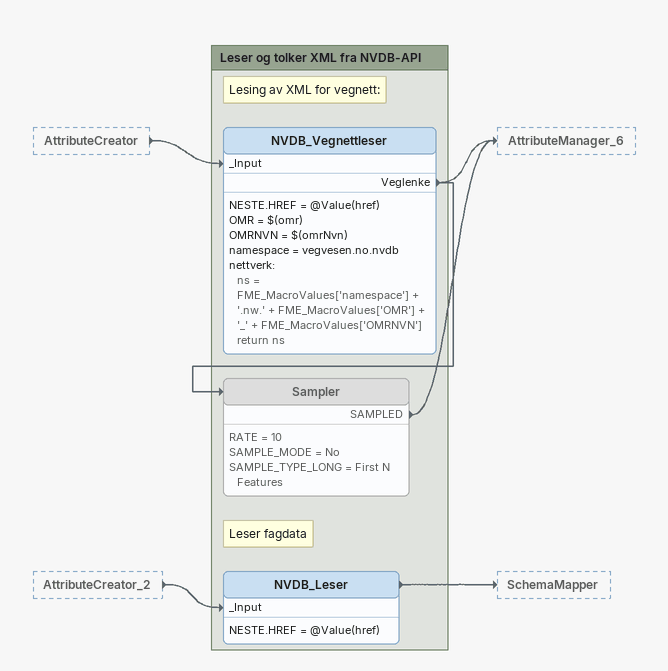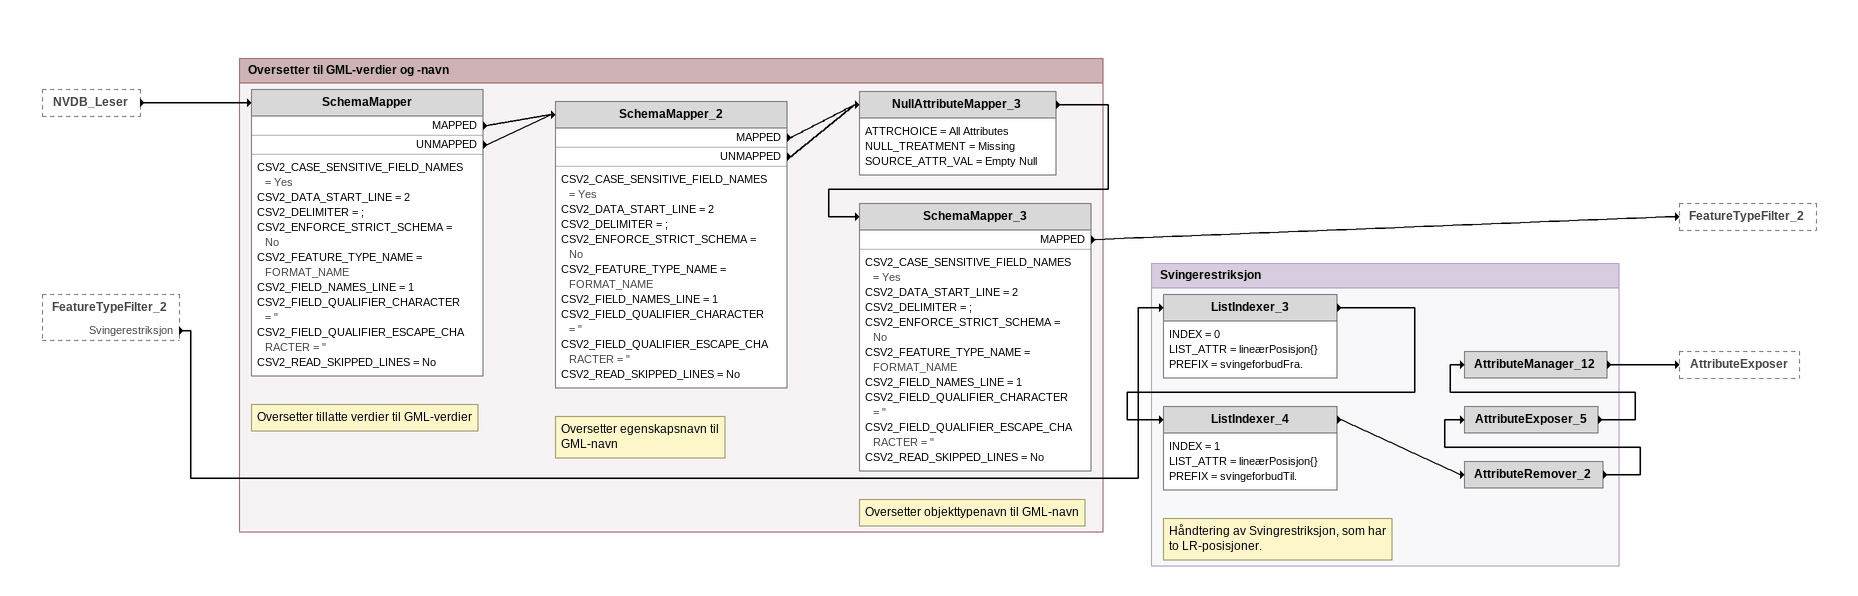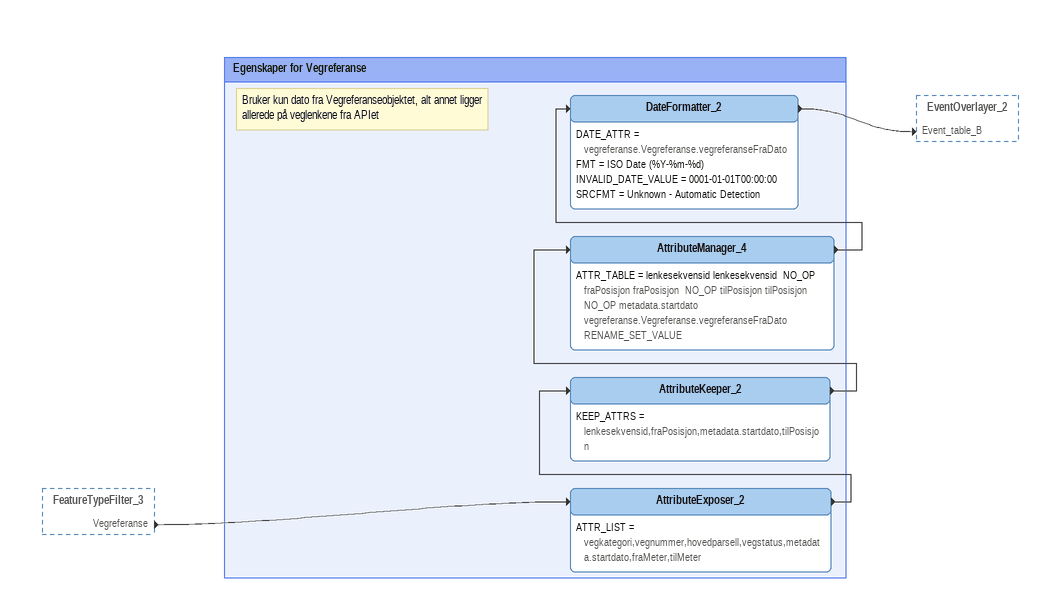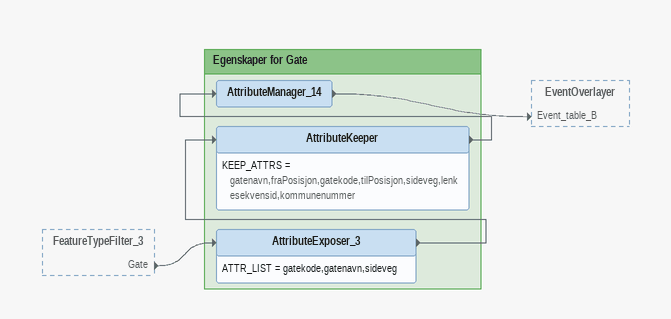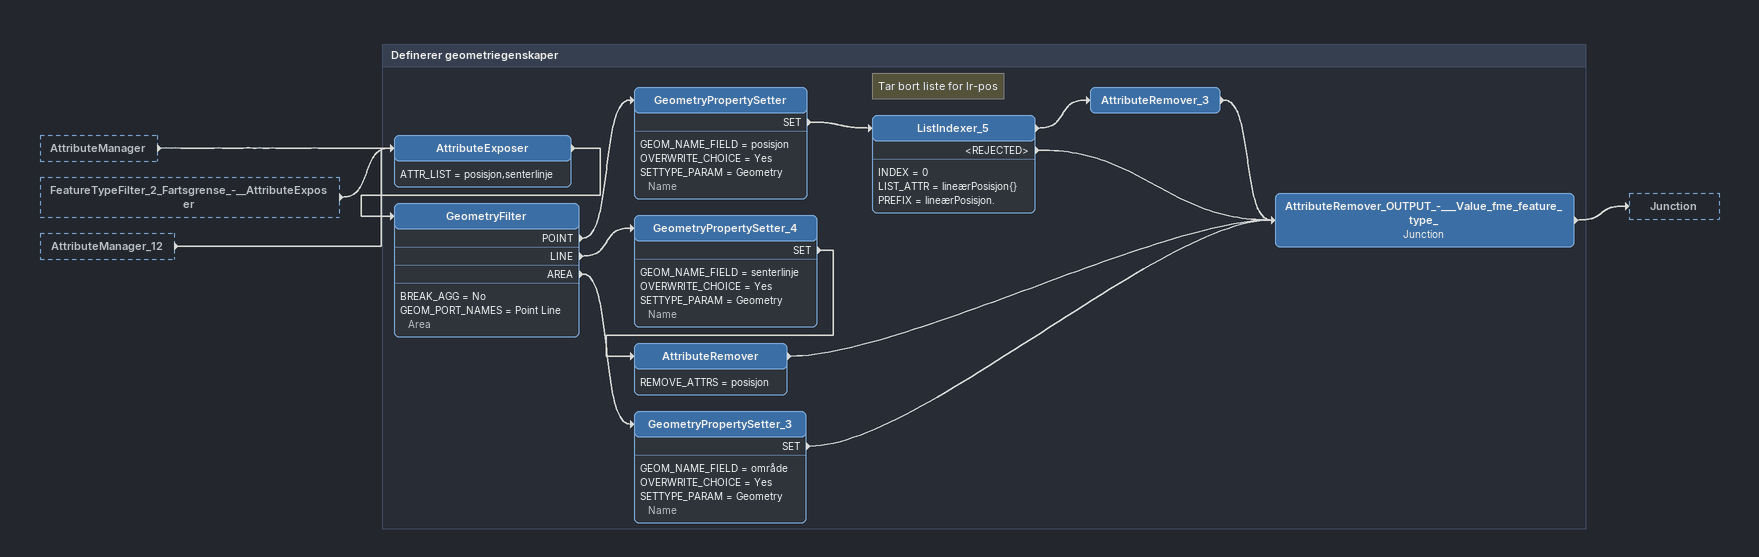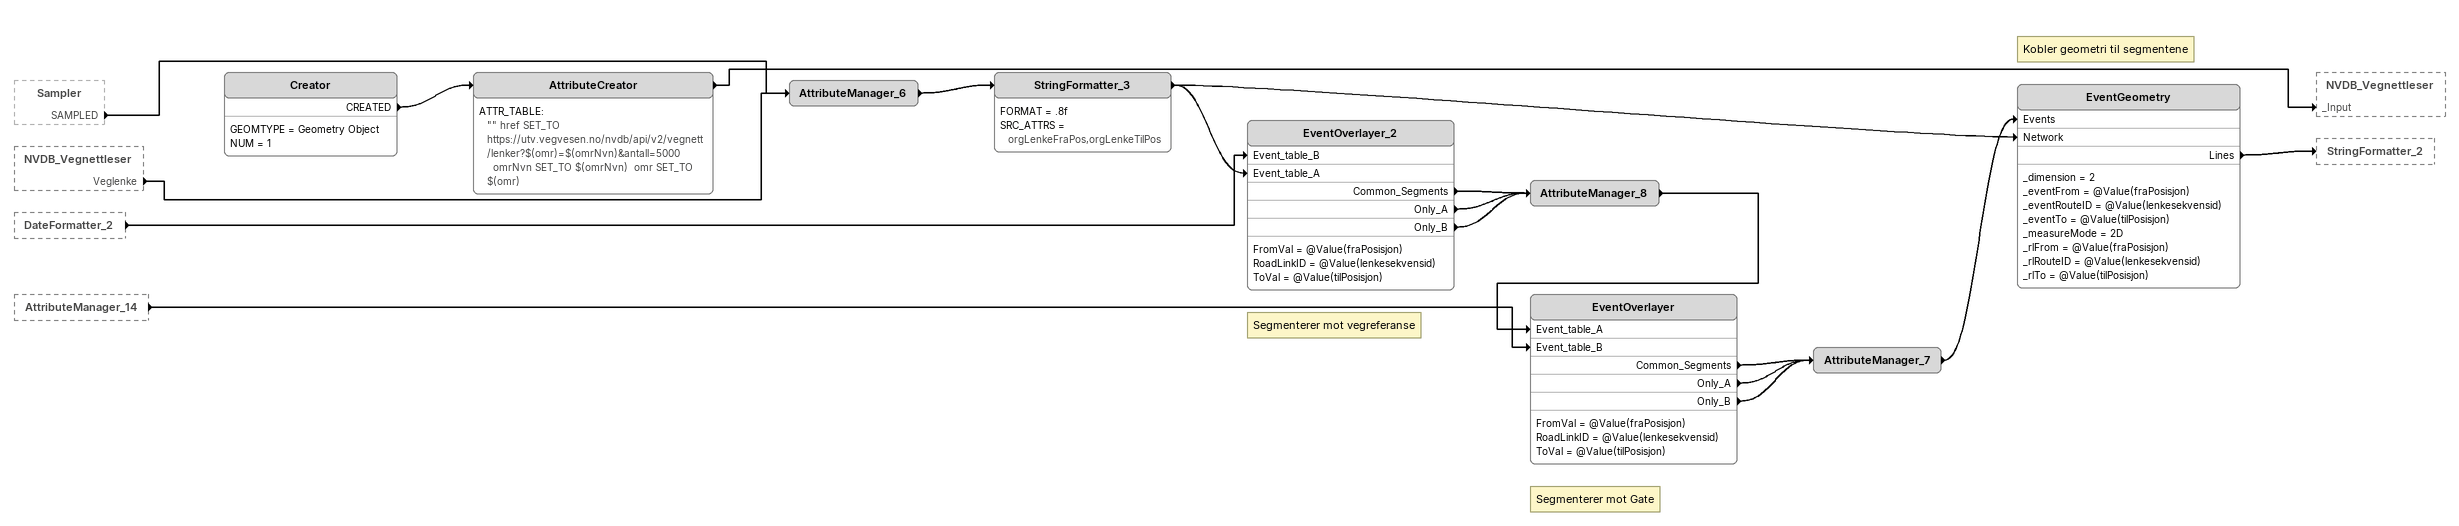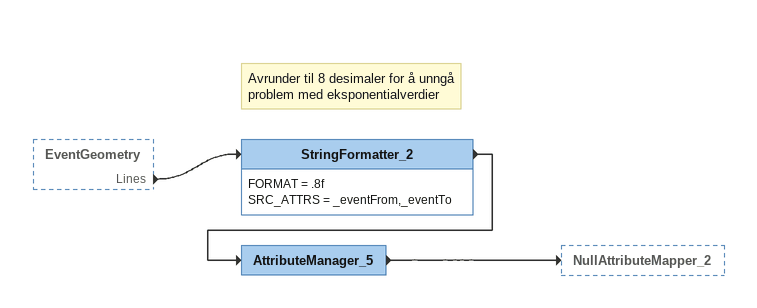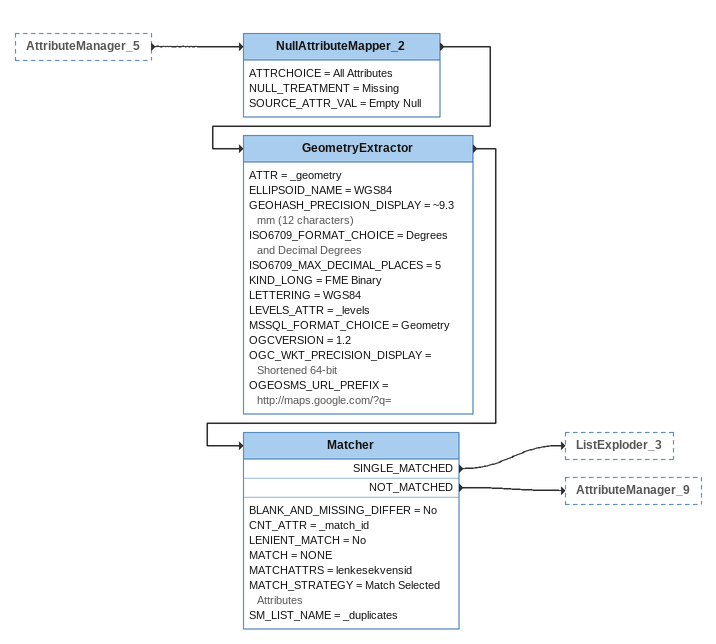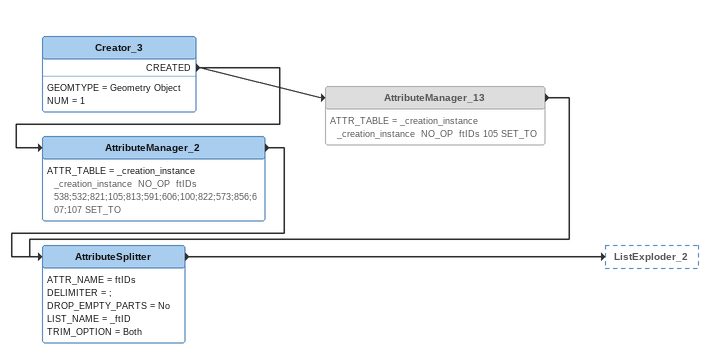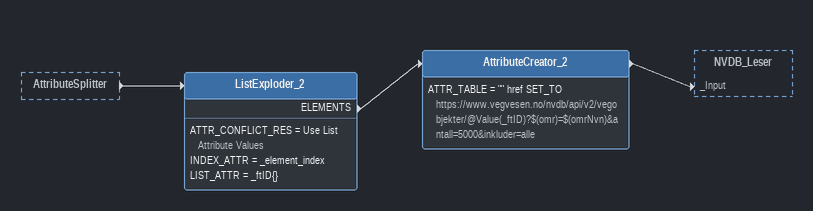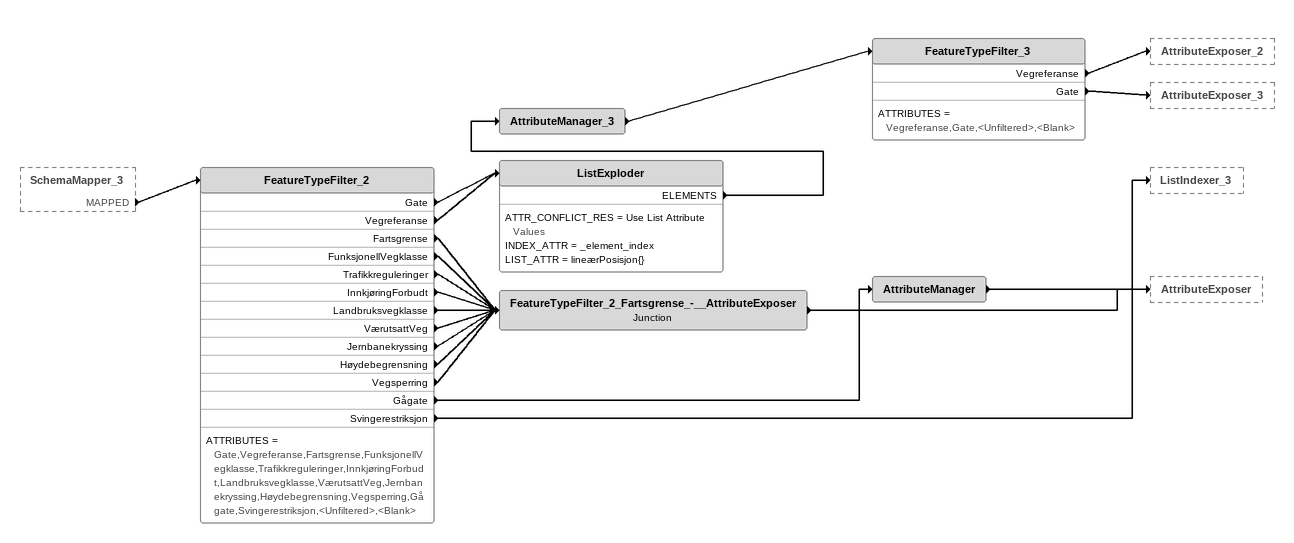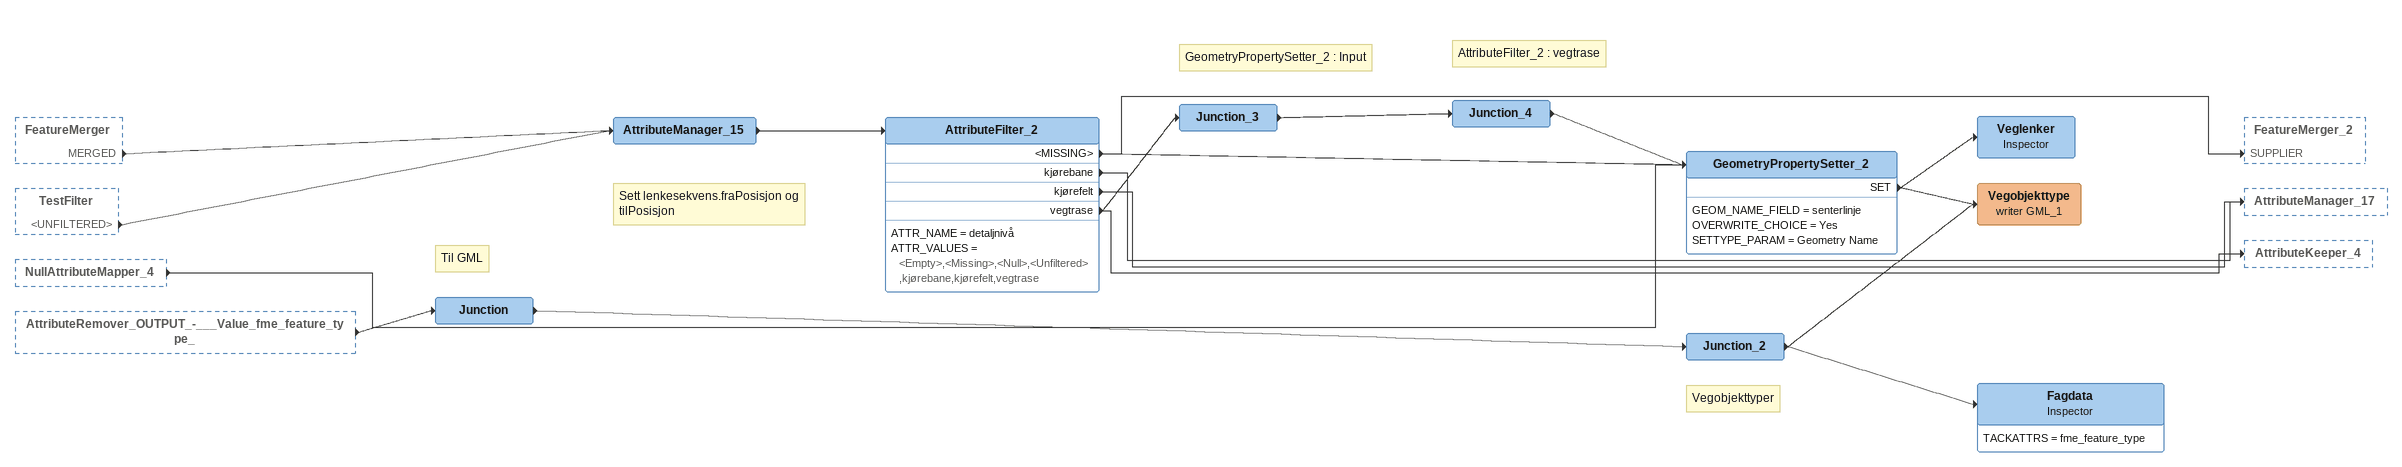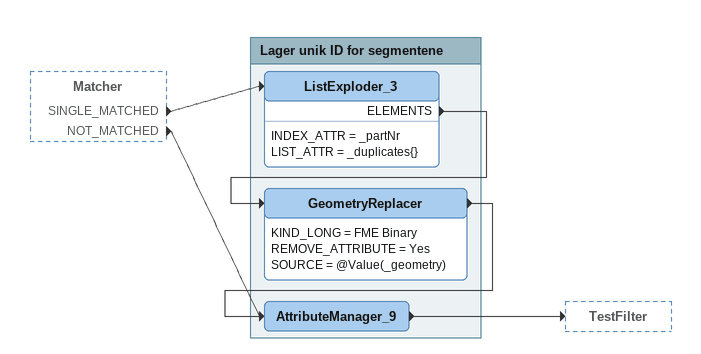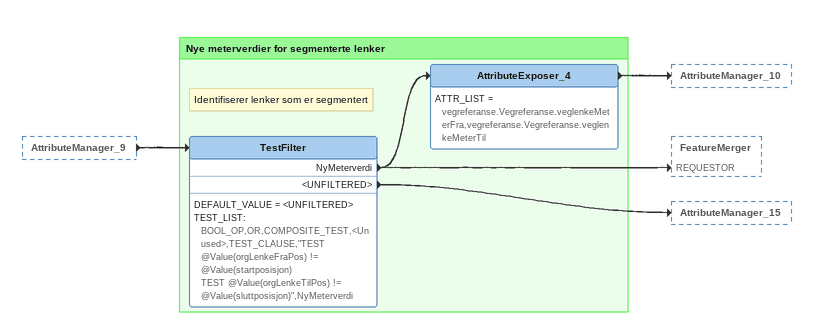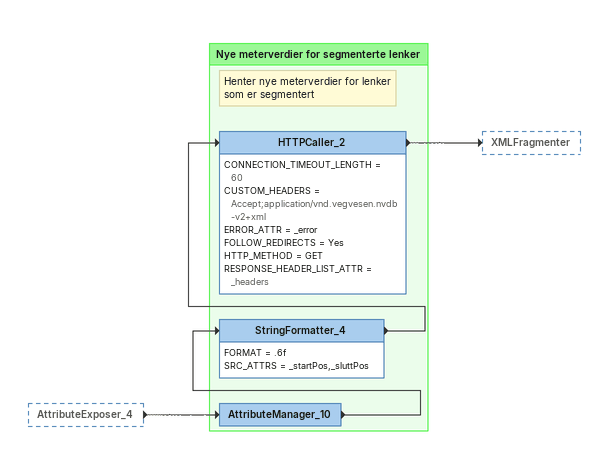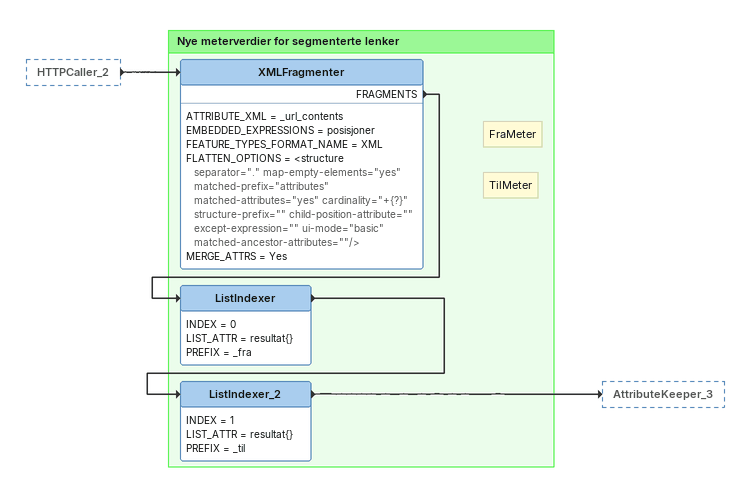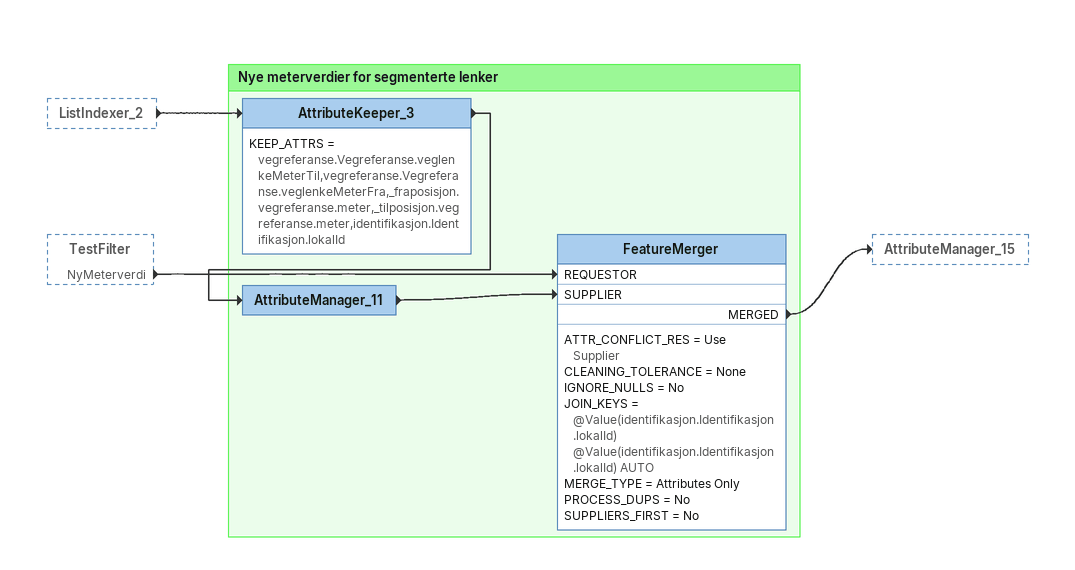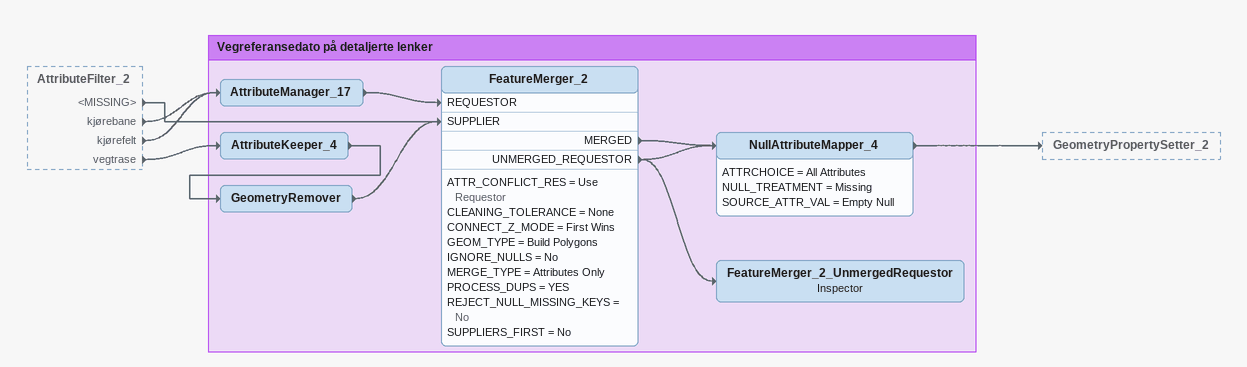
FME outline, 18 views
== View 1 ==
AttributeCreator [outside]
    -> NVDB_Vegnettleser [_Input]
AttributeCreator_2 [outside]
    -> NVDB_Leser [_Input]

Bookmark: Leser og tolker XML fra NVDB-API
Note: Lesing av XML for vegnett:
NVDB_Vegnettleser
    NESTE.HREF = @Value(href)
    OMR = $(omr)
    OMRNVN = $(omrNvn)
    namespace = vegvesen.no.nvdb
    nettverk:
      ns = FME_MacroValues['namespace'] + '.nw.' + FME_MacroValues['OMR'] + '_' + FME_MacroValues['OMRNVN']
      return ns
    Veglenke -> Sampler
    Veglenke -> AttributeManager_6
Sampler [off]
    RATE = 10
    SAMPLE_MODE = No
    SAMPLE_TYPE_LONG = First N Features
    SAMPLED -> AttributeManager_6
Note: Leser fagdata
NVDB_Leser
    NESTE.HREF = @Value(href)
    -> SchemaMapper

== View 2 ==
NVDB_Leser [outside]
    -> SchemaMapper
FeatureTypeFilter_2 [outside]
    Svingerestriksjon -> ListIndexer_3

Bookmark: Oversetter til GML-verdier og -navn
Note: Oversetter tillatte verdier til GML-verdier
SchemaMapper
    CSV2_CASE_SENSITIVE_FIELD_NAMES = Yes
    CSV2_DATA_START_LINE = 2
    CSV2_DELIMITER = ;
    CSV2_ENFORCE_STRICT_SCHEMA = No
    CSV2_FEATURE_TYPE_NAME = FORMAT_NAME
    CSV2_FIELD_NAMES_LINE = 1
    CSV2_FIELD_QUALIFIER_CHARACTER = "
    CSV2_FIELD_QUALIFIER_ESCAPE_CHARACTER = "
    CSV2_READ_SKIPPED_LINES = No
    MAPPED -> SchemaMapper_2
    UNMAPPED -> SchemaMapper_2
Note: Oversetter egenskapsnavn til GML-navn
SchemaMapper_2
    CSV2_CASE_SENSITIVE_FIELD_NAMES = Yes
    CSV2_DATA_START_LINE = 2
    CSV2_DELIMITER = ;
    CSV2_ENFORCE_STRICT_SCHEMA = No
    CSV2_FEATURE_TYPE_NAME = FORMAT_NAME
    CSV2_FIELD_NAMES_LINE = 1
    CSV2_FIELD_QUALIFIER_CHARACTER = "
    CSV2_FIELD_QUALIFIER_ESCAPE_CHARACTER = "
    CSV2_READ_SKIPPED_LINES = No
    MAPPED -> NullAttributeMapper_3
    UNMAPPED -> NullAttributeMapper_3
NullAttributeMapper_3
    ATTRCHOICE = All Attributes
    NULL_TREATMENT = Missing
    SOURCE_ATTR_VAL = Empty Null
    -> SchemaMapper_3
Note: Oversetter objekttypenavn til GML-navn
SchemaMapper_3
    CSV2_CASE_SENSITIVE_FIELD_NAMES = Yes
    CSV2_DATA_START_LINE = 2
    CSV2_DELIMITER = ;
    CSV2_ENFORCE_STRICT_SCHEMA = No
    CSV2_FEATURE_TYPE_NAME = FORMAT_NAME
    CSV2_FIELD_NAMES_LINE = 1
    CSV2_FIELD_QUALIFIER_CHARACTER = "
    CSV2_FIELD_QUALIFIER_ESCAPE_CHARACTER = "
    CSV2_READ_SKIPPED_LINES = No
    MAPPED -> FeatureTypeFilter_2

Bookmark: Svingerestriksjon
ListIndexer_3
    INDEX = 0
    LIST_ATTR = lineærPosisjon{}
    PREFIX = svingeforbudFra.
    -> ListIndexer_4
Note: Håndtering av Svingrestriksjon, som har to LR-posisjoner.
ListIndexer_4
    INDEX = 1
    LIST_ATTR = lineærPosisjon{}
    PREFIX = svingeforbudTil.
    -> AttributeRemover_2
AttributeRemover_2
    -> AttributeExposer_5
AttributeExposer_5
    -> AttributeManager_12
AttributeManager_12
    -> AttributeExposer

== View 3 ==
FeatureTypeFilter_3 [outside]
    Vegreferanse -> AttributeExposer_2

Bookmark: Egenskaper for Vegreferanse
AttributeExposer_2
    ATTR_LIST = vegkategori,vegnummer,hovedparsell,vegstatus,metadata.startdato,fraMeter,tilMeter
    -> AttributeKeeper_2
AttributeKeeper_2
    KEEP_ATTRS = lenkesekvensid,fraPosisjon,metadata.startdato,tilPosisjon
    -> AttributeManager_4
AttributeManager_4
    ATTR_TABLE = lenkesekvensid lenkesekvensid  NO_OP fraPosisjon fraPosisjon  NO_OP tilPosisjon tilPosisjon  NO_OP metadata.startdato vegreferanse.Vegreferanse.vegreferanseFraDato  RENAME_SET_VALUE
    -> DateFormatter_2
Note: Bruker kun dato fra Vegreferanseobjektet, alt annet ligger allerede på veglenkene fra APIet
DateFormatter_2
    DATE_ATTR = vegreferanse.Vegreferanse.vegreferanseFraDato
    FMT = ISO Date (%Y-%m-%d)
    INVALID_DATE_VALUE = 0001-01-01T00:00:00
    SRCFMT = Unknown - Automatic Detection
    -> EventOverlayer_2 [Event_table_B]

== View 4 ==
FeatureTypeFilter_3 [outside]
    Gate -> AttributeExposer_3

Bookmark: Egenskaper for Gate
AttributeExposer_3
    ATTR_LIST = gatekode,gatenavn,sideveg
    -> AttributeKeeper
AttributeKeeper
    KEEP_ATTRS = gatenavn,fraPosisjon,gatekode,tilPosisjon,sideveg,lenkesekvensid,kommunenummer
    -> AttributeManager_14
AttributeManager_14
    -> EventOverlayer [Event_table_B]

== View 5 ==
AttributeManager [outside]
    -> AttributeExposer
FeatureTypeFilter_2_Fartsgrense_-__AttributeExposer [outside]
    -> AttributeExposer
AttributeManager_12 [outside]
    -> AttributeExposer

Bookmark: Definerer geometriegenskaper
AttributeExposer
    ATTR_LIST = posisjon,senterlinje
    -> GeometryFilter
GeometryFilter
    BREAK_AGG = No
    GEOM_PORT_NAMES = Point Line Area
    POINT -> GeometryPropertySetter
    LINE -> GeometryPropertySetter_4
    AREA -> GeometryPropertySetter_3
GeometryPropertySetter
    GEOM_NAME_FIELD = posisjon
    OVERWRITE_CHOICE = Yes
    SETTYPE_PARAM = Geometry Name
    SET -> ListIndexer_5
Note: Tar bort liste for lr-pos
ListIndexer_5
    INDEX = 0
    LIST_ATTR = lineærPosisjon{}
    PREFIX = lineærPosisjon.
    -> AttributeRemover_3
    <REJECTED> -> AttributeRemover_OUTPUT_-___Value_fme_feature_type_
AttributeRemover_3
    -> AttributeRemover_OUTPUT_-___Value_fme_feature_type_
GeometryPropertySetter_4
    GEOM_NAME_FIELD = senterlinje
    OVERWRITE_CHOICE = Yes
    SETTYPE_PARAM = Geometry Name
    SET -> AttributeRemover
AttributeRemover
    REMOVE_ATTRS = posisjon
    -> AttributeRemover_OUTPUT_-___Value_fme_feature_type_
GeometryPropertySetter_3
    GEOM_NAME_FIELD = område
    OVERWRITE_CHOICE = Yes
    SETTYPE_PARAM = Geometry Name
    SET -> AttributeRemover_OUTPUT_-___Value_fme_feature_type_
AttributeRemover_OUTPUT_-___Value_fme_feature_type_: Junction
    -> Junction

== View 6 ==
Sampler [outside]
    SAMPLED -> AttributeManager_6
NVDB_Vegnettleser [outside]
    Veglenke -> AttributeManager_6
DateFormatter_2 [outside]
    -> EventOverlayer_2 [Event_table_B]
AttributeManager_14 [outside]
    -> EventOverlayer [Event_table_B]
Creator
    GEOMTYPE = Geometry Object
    NUM = 1
    CREATED -> AttributeCreator
AttributeCreator
    ATTR_TABLE:
      "" href SET_TO https://utv.vegvesen.no/nvdb/api/v2/vegnett/lenker?$(omr)=$(omrNvn)&antall=5000
        omrNvn SET_TO $(omrNvn)  omr SET_TO $(omr)
    -> NVDB_Vegnettleser [_Input]
AttributeManager_6
    -> StringFormatter_3
StringFormatter_3
    FORMAT = .8f
    SRC_ATTRS = orgLenkeFraPos,orgLenkeTilPos
    -> EventOverlayer_2 [Event_table_A]
    -> EventGeometry [Network]
Note: Segmenterer mot vegreferanse
EventOverlayer_2
    FromVal = @Value(fraPosisjon)
    RoadLinkID = @Value(lenkesekvensid)
    ToVal = @Value(tilPosisjon)
    Common_Segments -> AttributeManager_8
    Only_A -> AttributeManager_8
    Only_B -> AttributeManager_8
AttributeManager_8
    -> EventOverlayer [Event_table_A]
Note: Segmenterer mot Gate
EventOverlayer
    FromVal = @Value(fraPosisjon)
    RoadLinkID = @Value(lenkesekvensid)
    ToVal = @Value(tilPosisjon)
    Common_Segments -> AttributeManager_7
    Only_A -> AttributeManager_7
    Only_B -> AttributeManager_7
AttributeManager_7
    -> EventGeometry [Events]
Note: Kobler geometri til segmentene
EventGeometry
    _dimension = 2
    _eventFrom = @Value(fraPosisjon)
    _eventRouteID = @Value(lenkesekvensid)
    _eventTo = @Value(tilPosisjon)
    _measureMode = 2D
    _rlFrom = @Value(fraPosisjon)
    _rlRouteID = @Value(lenkesekvensid)
    _rlTo = @Value(tilPosisjon)
    Lines -> StringFormatter_2

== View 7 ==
EventGeometry [outside]
    Lines -> StringFormatter_2
Note: Avrunder til 8 desimaler for å unngå / problem med eksponentialverdier
StringFormatter_2
    FORMAT = .8f
    SRC_ATTRS = _eventFrom,_eventTo
    -> AttributeManager_5
AttributeManager_5
    -> NullAttributeMapper_2

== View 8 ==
AttributeManager_5 [outside]
    -> NullAttributeMapper_2
NullAttributeMapper_2
    ATTRCHOICE = All Attributes
    NULL_TREATMENT = Missing
    SOURCE_ATTR_VAL = Empty Null
    -> GeometryExtractor
GeometryExtractor
    ATTR = _geometry
    ELLIPSOID_NAME = WGS84
    GEOHASH_PRECISION_DISPLAY = ~9.3 mm (12 characters)
    ISO6709_FORMAT_CHOICE = Degrees and Decimal Degrees
    ISO6709_MAX_DECIMAL_PLACES = 5
    KIND_LONG = FME Binary
    LETTERING = WGS84
    LEVELS_ATTR = _levels
    MSSQL_FORMAT_CHOICE = Geometry
    OGCVERSION = 1.2
    OGC_WKT_PRECISION_DISPLAY = Shortened 64-bit
    OGEOSMS_URL_PREFIX = http://maps.google.com/?q=
    -> Matcher
Matcher
    BLANK_AND_MISSING_DIFFER = No
    CNT_ATTR = _match_id
    LENIENT_MATCH = No
    MATCH = NONE
    MATCHATTRS = lenkesekvensid
    MATCH_STRATEGY = Match Selected Attributes
    SM_LIST_NAME = _duplicates
    SINGLE_MATCHED -> ListExploder_3
    NOT_MATCHED -> AttributeManager_9

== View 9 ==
Creator_3
    GEOMTYPE = Geometry Object
    NUM = 1
    CREATED -> AttributeManager_2
    CREATED -> AttributeManager_13
AttributeManager_13 [off]
    ATTR_TABLE = _creation_instance _creation_instance  NO_OP  ftIDs 105 SET_TO
    -> AttributeSplitter
AttributeManager_2
    ATTR_TABLE = _creation_instance _creation_instance  NO_OP  ftIDs 538;532;821;105;813;591;606;100;822;573;856;607;107 SET_TO
    -> AttributeSplitter
AttributeSplitter
    ATTR_NAME = ftIDs
    DELIMITER = ;
    DROP_EMPTY_PARTS = No
    LIST_NAME = _ftID
    TRIM_OPTION = Both
    -> ListExploder_2

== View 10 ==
AttributeSplitter [outside]
    -> ListExploder_2
ListExploder_2
    ATTR_CONFLICT_RES = Use List Attribute Values
    INDEX_ATTR = _element_index
    LIST_ATTR = _ftID{}
    ELEMENTS -> AttributeCreator_2
AttributeCreator_2
    ATTR_TABLE = "" href SET_TO https://www.vegvesen.no/nvdb/api/v2/vegobjekter/@Value(_ftID)?$(omr)=$(omrNvn)&antall=5000&inkluder=alle
    -> NVDB_Leser [_Input]

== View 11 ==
SchemaMapper_3 [outside]
    MAPPED -> FeatureTypeFilter_2
FeatureTypeFilter_2
    ATTRIBUTES = Gate,Vegreferanse,Fartsgrense,FunksjonellVegklasse,Trafikkreguleringer,InnkjøringForbudt,Landbruksvegklasse,VærutsattVeg,Jernbanekryssing,Høydebegrensning,Vegsperring,Gågate,Svingerestriksjon,<Unfiltered>,<Blank>
    Gate -> ListExploder
    Vegreferanse -> ListExploder
    Fartsgrense -> FeatureTypeFilter_2_Fartsgrense_-__AttributeExposer
    FunksjonellVegklasse -> FeatureTypeFilter_2_Fartsgrense_-__AttributeExposer
    Trafikkreguleringer -> FeatureTypeFilter_2_Fartsgrense_-__AttributeExposer
    InnkjøringForbudt -> FeatureTypeFilter_2_Fartsgrense_-__AttributeExposer
    Landbruksvegklasse -> FeatureTypeFilter_2_Fartsgrense_-__AttributeExposer
    VærutsattVeg -> FeatureTypeFilter_2_Fartsgrense_-__AttributeExposer
    Jernbanekryssing -> FeatureTypeFilter_2_Fartsgrense_-__AttributeExposer
    Høydebegrensning -> FeatureTypeFilter_2_Fartsgrense_-__AttributeExposer
    Vegsperring -> FeatureTypeFilter_2_Fartsgrense_-__AttributeExposer
    Gågate -> AttributeManager
    Svingerestriksjon -> ListIndexer_3
ListExploder
    ATTR_CONFLICT_RES = Use List Attribute Values
    INDEX_ATTR = _element_index
    LIST_ATTR = lineærPosisjon{}
    ELEMENTS -> AttributeManager_3
AttributeManager_3
    -> FeatureTypeFilter_3
FeatureTypeFilter_3
    ATTRIBUTES = Vegreferanse,Gate,<Unfiltered>,<Blank>
    Vegreferanse -> AttributeExposer_2
    Gate -> AttributeExposer_3
FeatureTypeFilter_2_Fartsgrense_-__AttributeExposer: Junction
    -> AttributeExposer
AttributeManager
    -> AttributeExposer

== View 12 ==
FeatureMerger [outside]
    MERGED -> AttributeManager_15
TestFilter [outside]
    <UNFILTERED> -> AttributeManager_15
NullAttributeMapper_4 [outside]
    -> GeometryPropertySetter_2
AttributeRemover_OUTPUT_-___Value_fme_feature_type_ [outside]
    -> Junction
Note: Sett lenkesekvens.fraPosisjon og tilPosisjon
AttributeManager_15
    -> AttributeFilter_2
AttributeFilter_2
    ATTR_NAME = detaljnivå
    ATTR_VALUES = <Empty>,<Missing>,<Null>,<Unfiltered>,kjørebane,kjørefelt,vegtrase
    <MISSING> -> GeometryPropertySetter_2
    <MISSING> -> FeatureMerger_2 [SUPPLIER]
    kjørebane -> AttributeManager_17
    kjørefelt -> AttributeManager_17
    vegtrase -> AttributeKeeper_4
    vegtrase -> Junction_3
Note: GeometryPropertySetter_2 : Input
Junction_3
    -> Junction_4
Note: AttributeFilter_2 : vegtrase
Junction_4
    -> GeometryPropertySetter_2
GeometryPropertySetter_2
    GEOM_NAME_FIELD = senterlinje
    OVERWRITE_CHOICE = Yes
    SETTYPE_PARAM = Geometry Name
    SET -> Vegobjekttype (writer GML_1)
    SET -> Veglenker
Veglenker: Inspector
Note: Til GML
Junction
    -> Junction_2
Note: Vegobjekttyper
Junction_2
    -> Vegobjekttype (writer GML_1)
    -> Fagdata
Vegobjekttype (writer GML_1)
Fagdata: Inspector
    TACKATTRS = fme_feature_type

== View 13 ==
Matcher [outside]
    SINGLE_MATCHED -> ListExploder_3
    NOT_MATCHED -> AttributeManager_9

Bookmark: Lager unik ID for segmentene
ListExploder_3
    INDEX_ATTR = _partNr
    LIST_ATTR = _duplicates{}
    ELEMENTS -> GeometryReplacer
GeometryReplacer
    KIND_LONG = FME Binary
    REMOVE_ATTRIBUTE = Yes
    SOURCE = @Value(_geometry)
    -> AttributeManager_9
AttributeManager_9
    -> TestFilter

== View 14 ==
AttributeManager_9 [outside]
    -> TestFilter

Bookmark: Nye meterverdier for segmenterte lenker
Note: Identifiserer lenker som er segmentert
TestFilter
    DEFAULT_VALUE = <UNFILTERED>
    TEST_LIST:
      BOOL_OP,OR,COMPOSITE_TEST,<Unused>,TEST_CLAUSE,"TEST @Value(orgLenkeFraPos) != @Value(startposisjon)
      TEST @Value(orgLenkeTilPos) != @Value(sluttposisjon)",NyMeterverdi
    NyMeterverdi -> AttributeExposer_4
    NyMeterverdi -> FeatureMerger [REQUESTOR]
    <UNFILTERED> -> AttributeManager_15
AttributeExposer_4
    ATTR_LIST = vegreferanse.Vegreferanse.veglenkeMeterFra,vegreferanse.Vegreferanse.veglenkeMeterTil
    -> AttributeManager_10

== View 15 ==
AttributeExposer_4 [outside]
    -> AttributeManager_10

Bookmark: Nye meterverdier for segmenterte lenker
AttributeManager_10
    -> StringFormatter_4
StringFormatter_4
    FORMAT = .6f
    SRC_ATTRS = _startPos,_sluttPos
    -> HTTPCaller_2
Note: Henter nye meterverdier for lenker som er segmentert
HTTPCaller_2
    CONNECTION_TIMEOUT_LENGTH = 60
    CUSTOM_HEADERS = Accept;application/vnd.vegvesen.nvdb-v2+xml
    ERROR_ATTR = _error
    FOLLOW_REDIRECTS = Yes
    HTTP_METHOD = GET
    RESPONSE_HEADER_LIST_ATTR = _headers
    -> XMLFragmenter

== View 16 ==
HTTPCaller_2 [outside]
    -> XMLFragmenter

Bookmark: Nye meterverdier for segmenterte lenker
XMLFragmenter
    ATTRIBUTE_XML = _url_contents
    EMBEDDED_EXPRESSIONS = posisjoner
    FEATURE_TYPES_FORMAT_NAME = XML
    FLATTEN_OPTIONS = <structure separator="." map-empty-elements="yes" matched-prefix="attributes" matched-attributes="yes" cardinality="+{?}" structure-prefix="" child-position-attribute="" except-expression="" ui-mode="basic" matched-ancestor-attributes=""/>
    MERGE_ATTRS = Yes
    FRAGMENTS -> ListIndexer
Note: FraMeter
ListIndexer
    INDEX = 0
    LIST_ATTR = resultat{}
    PREFIX = _fra
    -> ListIndexer_2
Note: TilMeter
ListIndexer_2
    INDEX = 1
    LIST_ATTR = resultat{}
    PREFIX = _til
    -> AttributeKeeper_3

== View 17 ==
ListIndexer_2 [outside]
    -> AttributeKeeper_3
TestFilter [outside]
    NyMeterverdi -> FeatureMerger [REQUESTOR]

Bookmark: Nye meterverdier for segmenterte lenker
AttributeKeeper_3
    KEEP_ATTRS = vegreferanse.Vegreferanse.veglenkeMeterTil,vegreferanse.Vegreferanse.veglenkeMeterFra,_fraposisjon.vegreferanse.meter,_tilposisjon.vegreferanse.meter,identifikasjon.Identifikasjon.lokalId
    -> AttributeManager_11
AttributeManager_11
    -> FeatureMerger [SUPPLIER]
FeatureMerger
    ATTR_CONFLICT_RES = Use Supplier
    CLEANING_TOLERANCE = None
    IGNORE_NULLS = No
    JOIN_KEYS = @Value(identifikasjon.Identifikasjon.lokalId) @Value(identifikasjon.Identifikasjon.lokalId) AUTO
    MERGE_TYPE = Attributes Only
    PROCESS_DUPS = No
    SUPPLIERS_FIRST = No
    MERGED -> AttributeManager_15

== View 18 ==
AttributeFilter_2 [outside]
    <MISSING> -> FeatureMerger_2 [SUPPLIER]
    kjørebane -> AttributeManager_17
    kjørefelt -> AttributeManager_17
    vegtrase -> AttributeKeeper_4

Bookmark: Vegreferansedato på detaljerte lenker
AttributeManager_17
    -> FeatureMerger_2 [REQUESTOR]
AttributeKeeper_4
    -> GeometryRemover
GeometryRemover
    -> FeatureMerger_2 [SUPPLIER]
FeatureMerger_2
    ATTR_CONFLICT_RES = Use Requestor
    CLEANING_TOLERANCE = None
    CONNECT_Z_MODE = First Wins
    GEOM_TYPE = Build Polygons
    IGNORE_NULLS = No
    MERGE_TYPE = Attributes Only
    PROCESS_DUPS = YES
    REJECT_NULL_MISSING_KEYS = No
    SUPPLIERS_FIRST = No
    MERGED -> NullAttributeMapper_4
    UNMERGED_REQUESTOR -> FeatureMerger_2_UnmergedRequestor
    UNMERGED_REQUESTOR -> NullAttributeMapper_4
NullAttributeMapper_4
    ATTRCHOICE = All Attributes
    NULL_TREATMENT = Missing
    SOURCE_ATTR_VAL = Empty Null
    -> GeometryPropertySetter_2
FeatureMerger_2_UnmergedRequestor: Inspector
